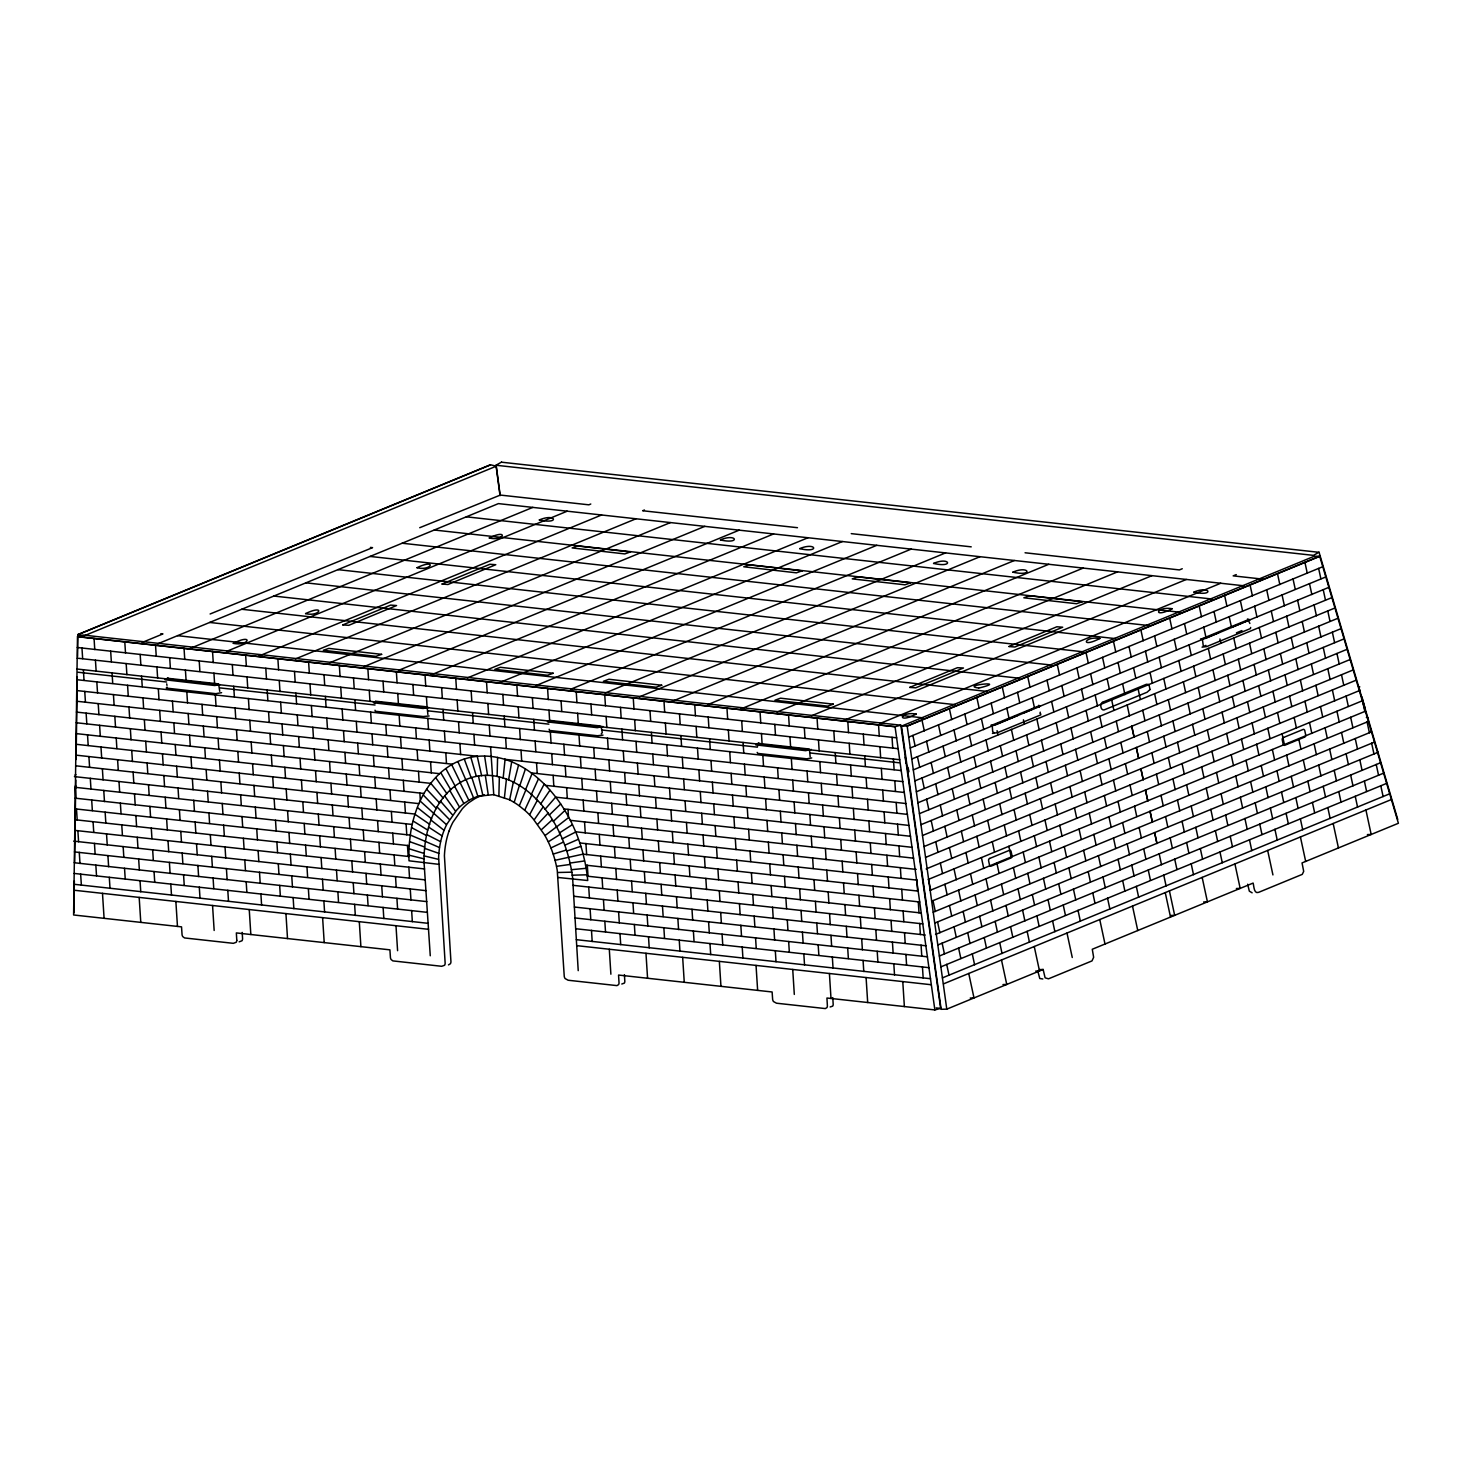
<?xml version="1.0" encoding="UTF-8"?>
<svg xmlns="http://www.w3.org/2000/svg" width="1472" height="1472" viewBox="0 0 1472 1472"><rect width="100%" height="100%" fill="white"/><g stroke="black" fill="none" stroke-linecap="round" stroke-linejoin="round"><path stroke-width="1.5" d="M499.358 776.774L498.861 796.407M73.894 912.898L74.354 880.845M74.612 862.518L75.79 780.086M76.084 759.478L77.28 677.028M77.574 656.586L77.887 634.542L490.415 464.766L496.285 466.182L500.222 495.622M497.131 776.443L497.591 757.381M503.148 778.154L505.08 759.313M166.428 679.365L167.293 678.242L218.61 683.891L219.733 691.325M504.381 797.971L506.442 779.001M508.631 779.7L511.704 761.852M509.588 800.05L513.342 782.092M518.586 765.035L513.986 782.515M519.395 785.441L514.17 802.406M519.726 785.809L525.357 769.157M525.522 789.82L531.962 773.904M519.34 805.681L525.798 790.078M531.3 794.567L538.439 778.927M524.842 809.95L531.852 794.935M1040.023 713.442L1040.226 712.154M536.213 799.259L544.162 784.171M529.736 814.494L537.372 800.29A105.91 75.403 75.4 0 0 531.521 794.512L529.534 792.801A102.304 72.827 75.4 0 0 520.426 786.085A94.19 67.05 75.4 0 0 517.426 784.263A103.555 73.729 75.4 0 0 512.955 781.871A100.777 71.742 75.4 0 0 495.843 776.167L492.918 775.707A15.732 11.187 75.4 0 0 492.494 775.652M540.61 804.025L549.939 790.262M534.373 819.591L543.223 806.822M544.99 809.361L555.533 797.272M537.924 824.062L548.228 813.004M549.185 815.138L560.666 803.988M553.214 821.468L564.604 810.796M757.178 752.413L757.841 753.425L806.73 758.816L811.716 757.951M541.678 829.454L552.386 819.665M556.563 826.822L545.21 835.434M556.379 827.062L568.542 817.604M560.28 834.293L548.43 841.726M559.36 832.986L572.203 824.762M427.892 714.564L427.082 706.873L375.746 701.224L374.918 702.898M375.047 710.185L375.286 711.252L423.2 716.533L429.143 715.962M549.185 729.21L549.461 730.462L597.411 735.742L602.986 735.117M810.17 756.737L809.398 749.027L758.08 743.36L757.362 747.15L602.14 730.038M499.91 494.702L495.99 465.244L501.547 462.079M1397.738 819.426L1319.041 552.202L1313.466 555.367L495.99 465.244M438.932 864.34L409.014 860.807A78.936 56.194 75.4 0 1 408.922 856.722L408.922 853.889A97.41 69.35 75.4 0 1 409.087 847.854L409.161 846.363A100.942 71.87 75.4 0 1 409.492 841.929L410.578 833.005A104.862 74.649 75.4 0 1 411.332 828.626L411.626 827.154A106.554 75.863 75.4 0 1 412.988 821.1L413.356 819.665A108.56 77.28 75.4 0 1 415.012 814.034L416.502 809.637A108.339 77.133 75.4 0 1 418.177 805.294A115.386 82.138 75.4 0 1 419.41 802.479L420.054 801.081A108.008 76.894 75.4 0 1 422.942 795.322A162.233 115.497 75.4 0 1 424.157 793.15A104.641 74.483 75.4 0 1 425.923 790.243A63.406 45.154 75.4 0 1 427.009 788.569L427.598 787.686A122.415 87.142 75.4 0 1 437.846 775.302A119.821 85.302 75.4 0 1 442.373 771.199L445.574 768.697A120.244 85.615 75.4 0 1 452.493 764.189L454.222 763.25A119.434 85.026 75.4 0 1 465.078 758.779L468.114 757.933A120.686 85.928 75.4 0 1 481.142 756.093A121.238 86.314 75.4 0 1 490.949 756.461M562.028 838.948L575.662 832.03M551.062 847.872L563.39 842.076M167.035 687.056L166.262 688.086L215.814 693.68L221.591 692.668M564.788 845.186L578.257 839.334M601.294 733.792L602.287 732.578L600.944 726.046L549.608 720.378L548.743 721.998M77.869 634.726L490.434 464.931M496.285 466.182L83.757 635.978L77.887 634.542M142.103 642.491L162.932 633.917L160.816 633.678M157.817 643.798L498.419 503.608L1243.95 585.801M190.09 648.453L532.809 507.398M226.614 651.378L567.217 511.189M168.084 678.003L164.993 679.77L214.691 685.51L220.138 684.646M590.787 504.013L588.837 504.822L500.314 495.07L419.722 527.712M258.888 656.052L601.606 514.979M644.46 510.011L642.638 510.747L797.474 527.694M295.394 658.959L635.996 518.77M329.802 662.75L670.404 522.578M74.925 775.082L75.863 774.603M364.191 666.558L704.794 526.369M398.599 670.349L739.202 530.159M430.873 675.004L773.591 533.95M375.415 701.408L373.354 702.751L423.071 708.474L428.849 707.48M467.397 677.93L807.999 537.74M851.258 533.637L971.226 546.848M499.67 682.585L842.389 541.53M536.176 685.51L876.778 545.321M570.584 689.301L911.186 549.111M604.974 693.091L945.576 552.902M549.534 720.415L547.4 721.887L597.246 727.683L603.005 726.487M639.382 696.882L979.984 556.71M1025.064 552.773L1179.366 569.922L1182.255 568.744M671.655 701.555L1014.374 560.501M708.161 704.481L1048.763 564.291M740.453 709.136L1083.171 568.082M776.958 712.062L1117.561 571.872M811.366 715.852L1151.969 575.662M758.871 742.992L755.762 744.869L805.607 750.665L811.366 749.469M843.64 720.507L1186.358 579.453M1236.259 574.595L1233.168 575.865L1262.682 579.122M880.146 723.433L1220.766 583.243M1043.151 969.478L946.79 1009.148L941.142 1009.295L901.508 726.138L1314.036 556.342L1319.685 556.195L1398.4 823.271L1302.039 862.923L1303.695 871.369L1302.26 874.368L1258.689 892.326C1253.721 894.332 1253.942 885.408 1253.114 883.071L1092.279 949.256L1093.641 957.297L1092.003 960.903L1048.487 978.825L1045.102 977.831L1043.151 969.478L1039.379 969.588M901.508 726.138L907.157 725.972L1319.685 556.195M907.175 726.156L1319.74 556.361M908.721 737.122L1322.794 566.702M910.23 747.997L1325.812 576.95M911.775 759.018L995.734 724.463M997.648 723.672L1007.234 719.734M1018.385 715.153L1009.148 718.943L1006.83 708.106M1024.162 712.761L1032.498 709.338M1036.711 707.59L1203.93 638.774M1206.065 637.891L1218.577 632.739M1243.012 622.693L1231.512 627.422L1229.175 616.584M1244.926 621.902L1328.866 587.346M1204.041 646.171L1205.954 645.398M1236.443 632.85L1241.945 630.586M913.302 769.874L1331.884 597.595M914.848 780.914L1334.957 607.991M916.375 791.77L1337.974 618.24M917.902 802.792L1341.047 628.636M919.43 813.648L1344.065 638.866M920.975 824.688L1347.138 649.281M922.484 835.526L1350.137 659.511M924.03 846.566L1353.21 669.926M925.557 857.422L1356.227 680.156M926.164 868.922L1360.257 690.258M928.427 879.391L1362.502 700.727M930.157 890.339L1365.39 711.215M931.684 901.195L1368.39 721.446M933.23 912.217L1371.462 731.86M934.738 923.091L1374.48 742.09M935.53 934.426L1378.289 752.192M937.811 944.969L1380.57 762.735M939.357 956.009L1383.625 773.15M940.866 966.865L1386.642 783.38M942.411 977.886L1389.715 793.794M943.515 983.866L1391.15 799.627M1042.838 978.99L1039.766 978.494L1037.723 970.729M571.817 872.399L571.614 871.074A96.784 68.908 75.4 0 0 570.602 865.72A122.949 87.529 75.4 0 0 570.032 863.07A93.509 66.571 75.4 0 0 569.094 859.114L568.744 857.79A92.699 66.001 75.4 0 0 566.775 851.055L580.87 846.308M553.306 854.054L566.315 850.043M993.968 732.651L992.698 731.75L992.202 725.089L1037.981 706.247L1039.158 707.259M236.79 940.295L236.348 932.917L389.914 949.845L390.448 957.757A3.588 2.539 75.4 0 0 391.166 959.578L392.895 960.903L441.71 966.294L444.581 965.264A4.214 2.999 75.4 0 0 445.151 963.258L438.619 857.274A78.494 55.881 75.4 0 1 443.238 832.6A73.839 52.569 75.4 0 1 447.12 823.786L456.467 810.373A80.905 57.592 75.4 0 1 463.091 804.117L469.034 800.198A94.245 67.105 75.4 0 1 478.418 796.223L493.525 794.622L509.036 799.59A94.245 67.105 75.4 0 1 519.064 805.699L525.596 810.998A80.905 57.592 75.4 0 1 533.122 818.818L544.309 834.514A73.839 52.569 75.4 0 1 549.387 844.321A78.494 55.881 75.4 0 1 557.244 870.357L564.254 976.396A4.214 2.999 75.4 0 0 565.101 978.549L568.137 980.242L616.952 985.614L618.534 984.639A3.588 2.539 75.4 0 0 619.031 982.946L618.553 975.053L772.119 991.981L772.634 999.378A4.214 2.999 75.4 0 0 773.462 1001.53L776.498 1003.205L825.314 1008.578L826.914 1007.621A3.588 2.539 75.4 0 0 827.393 1005.928L826.933 998.016L934.867 1009.921L940.663 1008.412L900.846 725.199L895.05 726.708L77.482 636.695L73.6 914.977L181.534 926.863L182.068 934.775A3.588 2.539 75.4 0 0 182.786 936.615L184.534 937.94L233.349 943.331L236.201 942.282A4.214 2.999 75.4 0 0 236.79 940.295M555.146 860.292L582.986 854.146L918.252 891.112M570.069 863.052L584.421 860.973M556.582 866.327L570.161 864.432M448.5 964.896L450.377 963.755A4.214 2.999 75.4 0 0 450.947 961.75L444.415 855.766A78.494 55.881 75.4 0 1 449.034 831.091M1252.138 892.823L1249.323 891.149L1247.667 884.212M571.375 869.694L586.206 868.296M1367.414 834.569L1371.186 834.477L1365.924 810.005M1236.406 888.499L1240.178 888.389L1234.916 863.935M1203.654 901.968L1207.426 901.876L1202.164 877.404M1170.902 915.455L1174.674 915.345L1169.412 890.891M1035.736 971.078L1039.508 970.986L1034.246 946.514M1002.984 984.566L1006.756 984.455L1001.494 960.002M970.232 998.053L974.004 997.942L968.742 973.47M572.111 875.196L587.052 874.81M557.667 872.491L571.743 872.178M978.972 688.013C1010.62 680.248 959.339 685.492 978.622 687.976M1202.035 647.146L1206.654 646.594L1250.409 628.581L1250.648 627.458M992.441 733.424L997.887 732.522L1040.796 714.858L1040.594 713.607M239.145 941.822L241.997 940.774A4.214 2.999 75.4 0 0 242.586 938.786L242.199 932.402M621.791 984.014L624.33 983.13A3.588 2.539 75.4 0 0 624.827 981.438L624.422 974.648M830.153 1006.977L832.71 1006.112A3.588 2.539 75.4 0 0 833.189 1004.419L832.784 997.611M557.851 877.459L587.733 880.514A78.936 56.194 75.4 0 0 587.31 876.392L586.923 873.522A97.41 69.35 75.4 0 0 585.985 867.358L585.709 865.83A100.942 71.87 75.4 0 0 584.807 861.267L582.562 851.975A104.862 74.649 75.4 0 0 581.238 847.357L580.759 845.793A106.554 75.863 75.4 0 0 578.588 839.371L578.018 837.807A108.56 77.28 75.4 0 0 575.644 831.735L573.546 826.951A108.339 77.133 75.4 0 0 571.302 822.186A115.386 82.138 75.4 0 0 569.682 819.039L568.854 817.475A108.008 76.894 75.4 0 0 565.174 811.017A162.233 115.497 75.4 0 0 563.666 808.533A104.641 74.483 75.4 0 0 561.513 805.202A63.406 45.154 75.4 0 0 560.188 803.252L559.47 802.222A122.415 87.142 75.4 0 0 547.492 787.391A119.821 85.302 75.4 0 0 542.377 782.239L538.807 778.982A120.244 85.615 75.4 0 0 531.208 772.855L529.331 771.53A119.434 85.026 75.4 0 0 517.739 764.594L514.556 763.048A120.686 85.928 75.4 0 0 501.106 758.301A121.238 86.314 75.4 0 0 491.206 756.479L490.581 746.893M501.492 462.19L1319.151 552.331M466.33 516.819L1211.861 599.012M1247.465 618.976L1250.041 619.786L1205.531 638.425L1200.526 638.94M434.24 530.012L1179.79 612.223M402.15 543.223L1149.982 625.674M370.41 547.418L372.545 547.639L210.11 613.99M370.079 556.434L1115.61 638.627M337.99 569.646L1083.521 651.838M1358.711 686.651L1359.797 686.854M1361.95 696.937L1364.802 707.314M305.9 582.838L1051.431 665.05M273.81 596.05L1019.36 678.242M1366.347 717.416L1367.819 717.563M241.721 609.261L987.27 691.454M1038.643 705.346L1040.428 706.063L995.918 724.702L990.914 725.199M209.65 622.454L955.181 704.665M177.56 635.665L923.091 717.858M900.846 725.199L83.352 635.076L77.556 636.585L895.05 726.708L934.867 1009.921M77.317 647.496L896.687 737.822M77.17 658.168L898.233 748.696M77.022 669.024L899.778 759.718M78.145 672.262L166.594 682.014M219.825 687.884L375.047 704.996M428.297 710.866L548.89 724.15M810.594 753.02L899.042 762.772M76.875 679.696L901.287 770.592M76.71 690.552L902.851 781.632M76.562 701.224L904.378 792.488M76.397 712.08L477.682 756.314M504.638 759.294L905.924 803.528M76.25 722.734L452.511 764.226M531.208 772.892L907.451 814.384M76.102 733.59L439.613 773.683M545.486 785.349L909.015 825.424M75.955 744.262L430.762 783.38M555.717 797.162L910.524 836.28M75.79 755.118L424.028 793.5M563.85 808.919L912.088 847.32M75.642 765.79L418.95 803.638M570.29 820.327L913.615 858.176M415.049 814.071L74.428 776.609M575.607 831.772L916.228 869.418M75.109 787.299L412.234 824.467M579.784 842.941L916.909 880.109M75.182 798.174L410.32 835.121M75.035 808.846L409.253 845.701M585.543 865.131L919.761 901.986M74.888 819.702L408.977 856.52M587.218 876.171L921.306 913.008M74.722 830.374L424.58 868.94M572.994 885.316L922.852 923.882M73.729 841.138L425.279 879.888M573.694 896.246L925.244 935.014M74.41 851.902L425.96 890.652M574.374 907.028L925.925 945.778M74.262 862.739L426.806 901.618M574.945 917.939L927.47 956.818M74.115 873.43L427.358 912.364M575.773 928.74L929.016 967.674M73.968 884.267L428.186 923.33M576.325 939.67L930.562 978.714M74.226 890.247L428.518 929.31M576.766 945.65L931.058 984.713M936.155 1007.915L940.663 1008.412M424.157 855.913L438.472 859.354M408.977 855.177L424.175 858.875M408.995 848.755L424.212 853.466M425.39 841.432L439.447 847.522M424.764 848.406L438.785 853.337M409.86 841.726L424.672 847.007M410.449 835.121L425.426 841.45M426.825 834.661L440.533 841.616M411.571 827.65L426.494 835.526A92.699 66.001 75.4 0 0 425.353 841.984L425.169 843.254A93.509 66.571 75.4 0 0 424.709 847.044A122.949 87.529 75.4 0 0 424.47 849.62A96.784 68.908 75.4 0 0 424.157 854.809L424.102 856.115A104.862 74.649 75.4 0 0 424.046 862.463L430.266 955.77M413.319 821.155L427.745 830.079M428.757 827.227L442.005 835.838M415.03 814.31L429.75 824.357M430.91 820.033L443.9 830.208M417.606 807.705L431.664 818.91M446.329 824.522L433.651 813.206M420.385 801.265L433.946 813.556M1203.305 646.061L1202.33 638.59L1248.127 619.749L1249.875 623.484M437.037 806.95L449.162 819.26M423.513 795.248L436.43 808.588M426.622 789.213L439.705 803.068M440.386 801.099L452.272 814.623M430.965 783.527L443.201 798.137M444.673 795.947L455.29 810.87M435.749 777.676L446.954 793.702M492.126 775.597A15.732 11.187 75.4 0 0 491.685 775.578L488.778 775.376A100.777 71.742 75.4 0 0 472.162 777.382A103.555 73.729 75.4 0 0 467.949 778.798A94.19 67.05 75.4 0 0 465.134 779.976A102.304 72.827 75.4 0 0 456.762 784.778L454.958 786.066A105.91 75.403 75.4 0 0 449.77 790.464L459.338 806.748M440.827 772.763L450.8 789.838M454.682 786.434L463.717 803.215M445.942 768.734L455.198 786.177M460.202 782.846L468.758 800.106M451.867 765.072L460.442 782.644M166.998 685.345L166.704 683.891M457.958 761.723L465.814 779.866M466.09 779.571L473.579 797.934M464.287 759.055L471.206 777.805M471.813 777.51L477.922 796.554M470.856 757.344L476.284 776.13M478.4 775.91L482.926 795.598M477.241 756.24L481.638 775.781M1318.636 568.413L1320.881 578.846M1323.218 589.683L1325.462 600.116M1327.781 610.954L1330.026 621.368M1332.362 632.224L1334.607 642.638M1336.944 653.476L1339.189 663.909M1350.652 717.269L1352.897 727.702M1355.234 738.539L1357.478 748.972M1364.378 781.062L1366.623 791.494M1293.023 578.956L1295.25 589.26M1297.605 600.226L1299.831 610.512M1302.186 621.497L1304.394 631.782M1306.75 642.749L1308.976 653.053M1311.331 664.019L1313.539 674.323M1325.039 727.812L1327.266 738.116M1329.621 749.082L1331.847 759.386M1338.766 791.605L1340.992 801.909M1266.693 589.794L1268.901 600.098M1271.256 611.064L1273.482 621.368M1275.838 632.334L1278.064 642.62M1280.401 653.605L1282.627 663.89M1284.982 674.857L1287.209 685.161M1298.709 738.65L1300.917 748.954M1303.272 759.92L1305.498 770.224M1312.417 802.461L1314.643 812.746M1184.482 623.631L1186.69 633.935M1189.045 644.902L1191.271 655.206M1193.626 666.172L1195.834 676.458M1198.208 687.442L1200.416 697.728M1202.771 708.694L1204.998 718.998M1216.498 772.487L1218.706 782.791M1221.061 793.758L1223.287 804.062M1230.206 836.28L1232.432 846.584M1154.6 635.941L1156.845 646.355M1159.163 657.193L1161.408 667.626M1163.745 678.463L1165.99 688.896M1168.308 699.734L1170.553 710.166M1172.89 721.004L1175.134 731.418M1186.598 784.797L1188.861 795.23M1191.179 806.049L1193.424 816.482M1200.324 848.59L1202.569 859.022M1128.987 646.466L1131.195 656.77M1133.55 667.736L1135.777 678.04M1138.132 689.006L1140.34 699.31M1142.714 710.277L1144.922 720.562M1147.277 731.547L1149.503 741.833M1161.003 795.322L1163.211 805.626M1165.566 816.592L1167.793 826.896M1174.711 859.133L1176.938 869.437M1136.31 747.518L1138.666 758.411L1136.31 747.518M1150.037 811.33L1152.374 822.204L1150.037 811.33M1104.313 737.546L1106.65 748.438M1108.876 758.816L1111.231 769.709M1113.458 780.086L1115.794 790.979M1118.021 801.357L1120.376 812.231M1122.602 822.609L1124.939 833.502M1127.166 843.879L1129.521 854.772M1017.502 692.355L1019.71 702.659M1023.408 719.808L1024.291 723.93M1026.646 734.896L1028.854 745.182M1031.228 756.166L1033.436 766.452M1035.791 777.418L1037.999 787.722M1049.518 841.211L1051.726 851.515M1054.081 862.482L1056.307 872.786M1063.226 905.022L1065.452 915.308M991.153 703.193L993.379 713.497M997.059 730.646L997.942 734.767M1000.298 745.734L1002.524 756.038M1004.879 767.004L1007.087 777.29M1009.442 788.274L1011.669 798.56M1023.169 852.049L1025.395 862.353M1027.75 873.319L1029.958 883.623M1036.895 915.86L1039.103 926.164M995.127 782.478L997.464 793.371M999.69 803.749L1002.046 814.642M1004.272 825.019L1006.609 835.912M1008.835 846.29L1011.19 857.182M1013.417 867.56L1015.754 878.434M1017.998 888.812L1020.335 899.705M967.693 793.776L970.03 804.669M972.256 815.046L974.611 825.939M976.838 836.317L979.174 847.191M981.419 857.569L983.756 868.462M985.982 878.839L988.338 889.732M990.564 900.11L992.901 911.002M940.258 805.074L942.595 815.966M944.822 826.326L947.177 837.218M949.403 847.596L951.758 858.489M953.985 868.866L956.322 879.759M958.548 890.137L960.903 901.03M963.13 911.407L965.466 922.282M1362.483 700.598L1364.838 711.528M1367.065 721.869L1369.402 732.798M1371.628 743.139L1373.983 754.069M1376.21 764.41L1378.565 775.339M1380.773 785.68L1383.128 796.591M1341.507 674.746L1343.752 685.179M1346.089 695.998L1348.334 706.431M1359.815 759.81L1362.042 770.224M1304.928 562.359L1307.265 573.27M1309.491 583.611L1311.846 594.541M1314.073 604.882L1316.428 615.811M1318.636 626.152L1320.991 637.082M1323.236 647.441L1325.573 658.334M1327.799 668.711L1330.136 679.604M1332.381 689.982L1334.718 700.874M1336.944 711.252L1339.281 722.126M1341.526 732.504L1343.862 743.397M1346.089 753.774L1348.426 764.667M1350.652 775.008L1353.007 785.938M1355.234 796.278L1357.589 807.19M1315.894 685.29L1318.121 695.575M1320.476 706.542L1322.684 716.846M1334.202 770.353L1336.41 780.638M1333.172 823.492L1338.434 847.946M1300.365 680.009L1302.702 690.902M1304.946 701.261L1307.283 712.154M1309.51 722.531L1311.846 733.424M1314.091 743.802L1316.428 754.694M1318.673 765.072L1321.01 775.965M1277.494 573.638L1279.83 584.568M1282.057 594.909L1284.412 605.838M1286.638 616.179L1288.994 627.09M1291.202 637.431L1293.557 648.361M1295.802 658.738L1298.138 669.631M1323.218 786.306L1325.573 797.217M1327.799 807.558L1330.154 818.487M1289.564 696.127L1291.772 706.431M1294.127 717.398L1296.354 727.683M1307.854 781.19L1310.062 791.476M1250.059 584.936L1252.414 595.866M1254.622 606.206L1256.978 617.118M1259.204 627.458L1261.559 638.388M1263.786 648.729L1266.122 659.658M1268.367 670.018L1270.704 680.929M1272.93 691.288L1275.267 702.181M1277.512 712.558L1279.849 723.451M1282.075 733.829L1284.43 744.722M1286.657 755.099L1288.994 765.974M1291.238 776.37L1293.575 787.244M1295.802 797.585L1298.138 808.514M1300.365 818.855L1302.72 829.785M1300.42 836.961L1305.682 861.433M1240.362 600.631L1242.57 610.935M1249.507 643.172L1251.715 653.476M1254.07 664.442L1256.278 674.728M1258.652 685.694L1260.86 695.998M1263.215 706.965L1265.442 717.269M1267.797 728.235L1270.005 738.521M1272.36 749.487L1274.586 759.791M1276.942 770.758L1279.15 781.062M1281.505 792.028L1283.731 802.332M1286.086 813.298L1288.294 823.584M1224.594 595.332L1226.949 606.243M1233.738 637.854L1236.094 648.784M1238.32 659.125L1240.675 670.054M1242.883 680.395L1245.238 691.306M1247.465 701.647L1249.82 712.577M1252.046 722.918L1254.383 733.847M1256.61 744.188L1258.965 755.118M1261.191 765.458L1263.528 776.37M1265.754 786.71L1268.11 797.64M1270.336 807.981L1272.691 818.91M1274.899 829.251L1277.254 840.181M1267.668 850.448L1272.93 874.92M1214.014 611.487L1216.222 621.773M1219.92 638.922L1220.803 643.043M1223.158 654.01L1225.366 664.314M1227.74 675.28L1229.948 685.566M1232.303 696.55L1234.511 706.836M1236.885 717.802L1239.093 728.106M1241.448 739.073L1243.674 749.377M1246.03 760.325L1248.238 770.629M1250.593 781.595L1252.819 791.899M1255.174 802.866L1257.382 813.17M1259.738 824.136L1261.964 834.44M1199.146 605.802L1201.502 616.731M1203.728 627.054L1206.083 637.983M1208.31 648.324L1210.646 659.254M1212.873 669.594L1215.228 680.524M1217.454 690.865L1219.791 701.776M1222.018 712.117L1224.373 723.046M1226.599 733.387L1228.954 744.317M1231.162 754.658L1233.518 765.587M1235.744 775.928L1238.099 786.839M1240.326 797.18L1242.662 808.11M1244.889 818.45L1247.244 829.38M1249.47 839.721L1251.807 850.65M1207.353 729.965L1209.561 740.269M1211.916 751.235L1214.142 761.521M1225.642 815.028L1227.85 825.314M1169.633 617.946L1171.97 628.875M1174.196 639.216L1176.551 650.146M1178.778 660.486L1181.114 671.416M1183.341 681.757L1185.696 692.668M1187.922 703.009L1190.278 713.938M1192.486 724.279L1194.841 735.209M1197.067 745.55L1199.422 756.479M1201.649 766.802L1203.986 777.731M1206.212 788.072L1208.567 799.002M1210.794 809.342L1213.13 820.272M1215.357 830.613L1217.712 841.524M1219.938 851.865L1222.294 862.794M1177.471 742.256L1179.698 752.689M1182.034 763.526L1184.279 773.959M1195.761 827.319L1198.006 837.752M1168.326 757.491L1170.663 768.384M1172.908 778.762L1175.245 789.654M1177.471 800.032L1179.808 810.925M1182.053 821.302L1184.39 832.177M1140.874 629.869L1143.229 640.798M1145.455 651.139L1147.792 662.069M1150.018 672.41L1152.374 683.321M1154.6 693.662L1156.937 704.591M1159.182 714.969L1161.518 725.862M1163.745 736.239L1166.1 747.132M1186.616 842.518L1188.953 853.447M1191.179 863.788L1193.534 874.718M1151.858 752.799L1154.066 763.103M1156.422 774.07L1158.648 784.374M1170.148 837.862L1172.356 848.166M1113.439 641.166L1115.794 652.078M1118.021 662.418L1120.358 673.348M1122.584 683.689L1124.939 694.618M1127.166 704.959L1129.502 715.889M1159.182 853.815L1161.518 864.745M1163.745 875.086L1166.1 886.015M1165.254 892.602L1170.516 917.056M1102.528 657.358L1104.736 667.662M1107.091 678.629L1109.318 688.933M1111.673 699.899L1113.881 710.203M1116.254 721.17L1118.462 731.455M1120.818 742.44L1123.026 752.726M1125.399 763.692L1127.607 773.996M1129.962 784.962L1132.189 795.266M1134.544 806.214L1136.752 816.518M1139.107 827.485L1141.334 837.789M1143.689 848.755L1145.897 859.059M1148.252 870.026L1150.478 880.311M1086.005 652.446L1088.36 663.375M1090.586 673.716L1092.923 684.646M1095.15 694.986L1097.505 705.916M1099.731 716.257L1102.086 727.168M1131.747 865.113L1134.102 876.024M1136.31 886.365L1138.666 897.294M1132.502 906.071L1137.764 930.543M1108.931 816.758L1111.176 827.19M1113.513 838.028L1115.739 848.461M1122.658 880.55L1124.884 890.983M1076.915 667.902L1079.16 678.334M1081.497 689.172L1083.723 699.605M1086.06 710.442L1088.305 720.857M1090.642 731.713L1092.868 742.127M1095.205 752.965L1097.45 763.398M1099.786 774.235L1102.031 784.668M1104.35 795.506L1106.594 805.92M1118.076 859.298L1120.321 869.731M1057.227 664.222L1059.564 675.133M1061.79 685.474L1064.146 696.403M1066.372 706.744L1068.727 717.674M1070.935 728.014L1073.29 738.944M1075.517 749.285L1077.872 760.196M1080.098 770.537L1082.435 781.466M1084.662 791.807L1087.017 802.737M1089.243 813.078L1091.58 824.007M1093.806 834.33L1096.162 845.259M1098.388 855.6L1100.743 866.53M1102.951 876.87L1105.306 887.8M1107.533 898.141L1109.888 909.052M1099.75 919.558L1105.012 944.03M1047.034 680.211L1049.242 690.497M1051.597 701.463L1053.823 711.767M1056.178 722.734L1058.386 733.038M1060.76 744.004L1062.968 754.308M1065.323 765.274L1067.531 775.56M1069.905 786.526L1072.113 796.83M1074.468 807.797L1076.694 818.101M1079.05 829.067L1081.258 839.371M1083.613 850.319L1085.839 860.623M1088.194 871.59L1090.402 881.894M1092.758 892.86L1094.984 903.164M1027.695 676.366L1030.032 687.295M1032.258 697.636L1034.614 708.566M1036.84 718.906L1039.195 729.818M1041.403 740.158L1043.758 751.088M1045.985 761.429L1048.34 772.358M1050.566 782.699L1052.903 793.629M1055.13 803.97L1057.485 814.881M1059.711 825.222L1062.048 836.151M1064.274 846.492L1066.63 857.422M1068.856 867.762L1071.211 878.692M1073.419 889.033L1075.774 899.944M1078.001 910.285L1080.356 921.214M1040.373 798.689L1042.581 808.993M1044.936 819.959L1047.162 830.245M1058.662 883.752L1060.87 894.056M1066.998 933.046L1072.26 957.499M1002.248 686.835L1004.603 697.765M1011.393 729.376L1013.748 740.306M1015.974 750.628L1018.311 761.558M1020.538 771.898L1022.893 782.828M1025.119 793.169L1027.474 804.098M1029.682 814.439L1032.038 825.35M1034.264 835.691L1036.619 846.621M1038.846 856.962L1041.182 867.891M1043.409 878.232L1045.764 889.162M1047.99 899.502L1050.327 910.414M1052.554 920.754L1054.909 931.684M1014.024 809.526L1016.232 819.83M1018.606 830.797L1020.814 841.101M1032.314 894.59L1034.54 904.894M976.819 697.397L979.174 708.308M981.401 718.649L983.756 729.578M985.964 739.919L988.319 750.849M990.546 761.19L992.901 772.119M1022.562 910.046L1024.917 920.975M1027.125 931.316L1029.48 942.246M978.549 777.842L980.757 788.146M983.112 799.112L985.32 809.398M996.838 862.886L999.046 873.209M1001.402 884.157L1003.628 894.461M1010.565 926.698L1012.773 937.002M964.822 714.049L967.03 724.334M969.386 735.301L971.612 745.605M973.967 756.571L976.175 766.875M987.675 820.364L989.902 830.668M992.257 841.634L994.465 851.938M1005.983 905.427L1008.191 915.731M949.385 708.676L951.74 719.606M953.966 729.946L956.322 740.876M958.53 751.217L960.885 762.128M963.111 772.469L965.466 783.398M995.127 921.343L997.482 932.254M999.709 942.595L1002.046 953.525M938.474 724.886L940.682 735.19M943.055 746.157L945.263 756.442M947.618 767.409L949.845 777.713M952.2 788.679L954.408 798.983M956.763 809.95L958.99 820.254M961.345 831.22L963.553 841.506M965.908 852.472L968.134 862.776M970.49 873.742L972.698 884.046M975.071 895.013L977.279 905.317M979.634 916.283L981.861 926.569M984.216 937.535L986.424 947.839M921.95 719.974L924.306 730.903M926.532 741.244L928.887 752.155M931.114 762.496L933.45 773.426M935.677 783.766L938.032 794.696M967.693 932.622L970.048 943.552M972.274 953.893L974.611 964.822M912.861 735.43L915.106 745.862M917.442 756.682L919.687 767.114M922.024 777.952L924.25 788.385M926.587 799.222L928.832 809.655M931.169 820.493L933.395 830.907M935.732 841.745L937.977 852.178M940.314 863.015L942.54 873.448M944.877 884.286L947.122 894.718M949.458 905.538L951.703 915.97M954.022 926.808L956.266 937.241M958.603 948.078L960.848 958.511M908.003 767.298L908.942 771.714M928.39 879.262L930.746 890.192M932.972 900.533L935.309 911.462M937.535 921.803L939.89 932.733M942.117 943.074L944.454 954.003M946.68 964.344L949.035 975.255M484.619 756.093L487.508 775.376M485.318 775.358L488.318 795.248M907.157 725.972L946.79 1009.148M905.188 757.05L906.016 763.177M491.206 756.479L493.764 794.806M916.909 879.98L917.608 891.13M918.289 901.692L919.006 912.861M919.687 923.404L920.386 934.573M921.067 945.116L921.785 956.285M922.447 966.828L923.165 977.997M892.032 737.306L892.731 747.96M893.43 759.018L894.111 769.672M894.81 780.749L895.491 791.384M896.19 802.461L896.89 813.096M897.589 824.173L898.27 834.808M898.969 845.885L899.65 856.52M900.367 867.597L901.048 878.232M901.747 889.29L902.428 899.944M903.127 911.002L903.808 921.656M904.526 932.733L905.206 943.368M905.906 954.445L906.586 965.08M902.778 981.603L904.378 1006.572M878.563 724.923L879.262 736.074M863.346 734.142L864.009 744.666M864.726 755.872L865.407 766.378M866.125 777.584L866.787 788.09M867.505 799.296L868.167 809.802M868.885 821.008L869.566 831.514M870.283 842.72L870.946 853.226M871.663 864.432L872.344 874.938M873.043 886.126L873.724 896.65M874.442 907.838L875.104 918.362M875.822 929.568L876.502 940.074M877.202 951.28L877.882 961.786M866.088 977.555L867.689 1002.524M847.817 721.538L848.534 732.688M833.814 730.903L834.495 741.41M835.213 752.615L835.894 763.122M836.593 774.327L837.274 784.834M837.991 796.039L838.654 806.546M839.371 817.751L840.052 828.258M840.77 839.463L841.432 849.97M842.15 861.175L842.812 871.682M843.53 882.869L844.21 893.394M844.91 904.599L845.59 915.106M846.308 926.311L846.97 936.818M847.688 948.023L848.369 958.53M817.07 718.134L817.788 729.302M829.417 973.507L830.999 998.476M811.238 836.206L811.918 846.713M812.636 857.918L813.298 868.425M816.794 923.054L817.457 933.561M788.569 714.914L789.268 726.082M789.949 736.626L790.666 747.794M791.329 758.338L792.046 769.506M792.727 780.05L793.426 791.218M794.107 801.762L794.825 812.93M795.487 823.474L796.205 834.642M796.886 845.186L797.603 856.354M798.266 866.898L798.983 878.066M799.664 888.628L800.363 899.778M801.044 910.34L801.762 921.49M802.424 932.052L803.142 943.202M803.822 953.764L804.522 964.914M792.727 969.459L794.31 994.428M774.787 724.39L775.468 734.896M777.566 767.814L778.246 778.32M778.946 789.526L779.626 800.032M780.344 811.238L781.006 821.744M781.724 832.95L782.405 843.456M783.104 854.662L783.785 865.186M784.502 876.374L785.165 886.898M785.882 898.086L786.563 908.61M787.281 919.798L787.943 930.322M788.661 941.51L789.323 952.034M760.049 711.767L760.766 722.936M761.447 733.479L762.146 744.648M762.827 755.21L763.545 766.36M764.207 776.922L764.925 788.072M765.606 798.634L766.305 809.784M766.986 820.346L767.703 831.496M768.366 842.058L769.083 853.208M769.764 863.77L770.463 874.92M771.144 885.482L771.862 896.632M772.524 907.194L773.242 918.344M773.922 928.906L774.622 940.056M775.302 950.618L776.02 961.768M741.704 720.746L742.366 731.253M743.084 742.458L743.765 752.965M744.482 764.17L745.145 774.677M745.862 785.882L746.525 796.389M747.242 807.594L747.923 818.101M748.641 829.306L749.303 839.813M750.021 851.018L750.702 861.525M751.401 872.712L752.082 883.237M752.799 894.442L753.462 904.949M754.179 916.154L754.86 926.661M755.559 937.866L756.24 948.373M756.038 965.411L757.638 990.38M726.966 708.124L727.683 719.274M728.346 729.836L729.063 740.986M729.744 751.548L730.443 762.698M731.124 773.26L731.842 784.429M732.504 794.972L733.222 806.141M733.902 816.684L734.602 827.853M735.282 838.396L736 849.565M736.662 860.108L737.38 871.277M738.061 881.82L738.76 892.989M739.441 903.532L740.158 914.701M740.821 925.244L741.538 936.413M742.219 946.956L742.918 958.125M708.216 717.048L708.897 727.702M709.596 738.76L710.277 749.414M710.994 760.472L711.675 771.126M712.374 782.184L713.055 792.838M713.754 803.896L714.435 814.55M715.153 825.608L715.834 836.262M716.533 847.32L717.214 857.974M717.913 869.032L718.594 879.686M719.311 890.744L719.992 901.398M720.691 912.456L721.372 923.11M722.071 934.168L722.752 944.822M719.348 961.363L720.949 986.332M694.729 704.646L695.446 715.815M679.512 713.883L680.193 724.39M680.91 735.595L681.573 746.12M682.29 757.307L682.971 767.832M683.67 779.019L684.351 789.544M685.069 800.731L685.731 811.256M686.449 822.443L687.13 832.968M687.829 844.155L688.51 854.68M689.227 865.867L689.89 876.392M690.607 887.579L691.288 898.104M691.987 909.291L692.668 919.816M693.386 931.003L694.048 941.528M682.658 957.334L684.259 982.302M663.982 701.261L664.7 712.411M649.998 710.626L650.679 721.151M651.378 732.338L652.059 742.863M652.777 754.05L653.439 764.575M654.157 775.762L654.838 786.287M655.537 797.474L656.218 807.999M656.935 819.186L657.598 829.711M658.315 840.898L658.996 851.423M659.695 862.61L660.376 873.135M661.094 884.322L661.756 894.847M662.474 906.034L663.154 916.559M663.854 927.746L664.534 938.271M633.254 697.875L633.972 709.026M645.969 953.286L647.57 978.254M627.422 815.93L628.084 826.454M628.802 837.642L629.482 848.166M632.96 902.796L633.641 913.302M604.734 694.655L605.452 705.806M606.114 716.367L606.832 727.518M607.513 738.079L608.23 749.23M608.893 759.791L609.61 770.942M610.273 781.503L610.99 792.654M611.671 803.215L612.389 814.366M613.051 824.927L613.769 836.078M614.45 846.639L615.149 857.79M615.83 868.351L616.547 879.502M617.21 890.063L617.927 901.214M618.608 911.775L619.307 922.926M619.988 933.487L620.706 944.638M609.298 949.238L610.88 974.206M590.971 704.113L591.634 714.638M593.75 747.555L594.412 758.062M595.13 769.267L595.792 779.774M596.51 790.979L597.19 801.486M597.89 812.691L598.57 823.198M599.288 834.403L599.95 844.91M600.668 856.097L601.349 866.622M602.066 877.809L602.729 888.334M603.446 899.539L604.109 910.046M604.826 921.251L605.507 931.758M576.233 691.509L576.932 702.659M577.613 713.221L578.33 724.371M578.993 734.933L579.71 746.083M580.391 756.645L581.09 767.795M581.771 778.357L582.489 789.507M583.151 800.069L583.869 811.219M584.55 821.781L585.249 832.931M585.93 843.493L586.647 854.643M587.31 865.205L588.027 876.355M588.708 886.917L589.426 898.067M590.088 908.629L590.806 919.779M591.486 930.341L592.186 941.51M568.008 809.379L568.486 816.868M547.584 688.436L548.302 699.586M548.982 710.185L549.682 721.298M550.362 731.897L551.062 743.01M551.742 753.609L552.46 764.722M553.141 775.321L553.84 786.434M532.367 697.654L533.048 708.179M533.747 719.366L534.428 729.891M535.146 741.078L535.808 751.603M536.526 762.809L537.206 773.315M516.838 685.032L517.555 696.201M518.236 706.799L518.935 717.913M519.616 728.511L520.334 739.625M521.014 750.223L521.714 761.337M486.514 681.702L487.214 692.852M487.894 703.45L488.612 714.564M489.274 725.162L489.992 736.276M471.15 690.902L471.831 701.426M472.549 712.632L473.211 723.138M473.929 734.344L474.61 744.85M455.768 678.298L456.486 689.466M457.148 700.065L457.866 711.178M458.546 721.777L459.246 732.89M459.926 743.489L460.644 754.602M425.022 674.912L425.739 686.081M426.42 696.679L427.119 707.793M427.8 718.391L428.518 729.505M429.18 740.103L429.898 751.217M430.578 761.797L431.278 772.929M412.933 684.498L413.632 695.134M415.711 727.922L416.392 738.558M417.091 749.634L417.79 760.27M418.49 771.346L419.17 781.982M396.373 671.674L397.09 682.842M397.753 693.386L398.47 704.554M399.151 715.098L399.85 726.266M400.531 736.81L401.249 747.978M401.911 758.522L402.629 769.69M403.31 780.234L404.009 791.402M404.69 801.946L405.407 813.114M406.07 823.658L406.787 834.826M407.468 845.37L408.186 856.538M408.848 867.1L409.566 878.25M410.246 888.812L410.946 899.962M411.626 910.524L412.344 921.674M383.051 681.205L383.714 691.711M385.811 724.629L386.492 735.135M387.21 746.341L387.872 756.847M388.59 768.053L389.27 778.559M389.97 789.765L390.65 800.271M391.368 811.477L392.03 821.983M392.748 833.17L393.429 843.695M394.128 854.882L394.809 865.407M395.526 876.613L396.189 887.119M396.906 898.325L397.587 908.831M395.986 925.722L397.587 950.691M367.871 668.527L368.57 679.696M369.251 690.258L369.969 701.408M370.631 711.97L371.349 723.12M372.03 733.682L372.729 744.832M373.41 755.394L374.127 766.544M374.79 777.106L375.507 788.256M376.188 798.818L376.887 809.968M377.568 820.53L378.286 831.68M378.948 842.242L379.666 853.392M380.346 863.954L381.046 875.104M381.726 885.666L382.444 896.816M383.106 907.378L383.824 918.528M353.519 677.948L354.2 688.454M354.918 699.66L355.58 710.166M356.298 721.372L356.978 731.878M357.678 743.084L358.358 753.59M359.076 764.796L359.738 775.302M360.456 786.508L361.137 797.014M361.854 808.22L362.517 818.726M363.234 829.932L363.897 840.438M364.614 851.644L365.295 862.15M366.013 873.356L366.675 883.862M367.393 895.068L368.074 905.574M359.297 921.674L360.898 946.643M339.351 665.473L340.069 676.623M340.75 687.222L341.467 698.335M342.13 708.952L342.847 720.047M343.51 730.664L344.227 741.759M344.908 752.358L345.626 763.471M346.288 774.07L347.006 785.183M347.668 795.782L348.386 806.895M349.066 817.494L349.784 828.607M350.446 839.206L351.164 850.319M351.845 860.918L352.544 872.031M353.225 882.63L353.942 893.743M354.605 904.36L355.322 915.474M330.942 783.251L331.623 793.758M332.322 804.963L333.003 815.47M336.499 870.099L337.162 880.624M310.003 683.836L310.721 694.95M308.623 662.087L309.341 673.238M311.383 705.548L312.101 716.662M312.782 727.26L313.499 738.374M314.162 748.972L314.879 760.086M315.542 770.684L316.259 781.798M316.94 792.396L317.658 803.51M318.32 814.108L319.038 825.222M319.718 835.82L320.418 846.934M321.098 857.532L321.816 868.646M322.478 879.244L323.196 890.358M323.877 900.956L324.576 912.07M322.607 917.626L324.208 942.595M298.65 736.57L299.331 747.095M300.049 758.282L300.711 768.807M301.429 779.994L302.091 790.519M302.809 801.706L303.49 812.231M304.207 823.418L304.87 833.943M305.587 845.13L306.25 855.655M306.967 866.842L307.648 877.367M308.366 888.554L309.028 899.079M294.492 671.434L295.173 681.941M295.89 693.146L296.553 703.653M297.27 714.858L297.933 725.365M277.877 658.702L278.594 669.852M279.257 680.45L279.974 691.564M280.655 702.162L281.373 713.276M282.035 723.874L282.753 734.988M283.415 745.568L284.133 756.7M284.814 767.298L285.531 778.412M286.194 789.01L286.911 800.124M287.574 810.722L288.291 821.836M288.972 832.434L289.69 843.548M290.352 854.146L291.07 865.26M291.75 875.858L292.45 886.972M293.13 897.57L293.848 908.684M285.936 913.578L287.518 938.547M272.725 776.83L273.406 787.483M274.123 798.542L274.804 809.195M278.282 863.678L278.962 874.331M245.64 655.058L246.358 666.209M247.02 676.77L247.738 687.921M248.418 698.482L249.118 709.633M249.798 720.194L250.516 731.345M251.178 741.906L251.896 753.057M252.577 763.618L253.276 774.769M253.957 785.33L254.674 796.499M255.337 807.042L256.054 818.211M256.735 828.754L257.434 839.923M258.115 850.466L258.833 861.635M259.495 872.178L260.213 883.347M260.894 893.89L261.593 905.059M249.246 909.549L250.829 934.518M232.318 664.571L232.981 675.096M233.698 686.283L234.361 696.808M235.078 708.014L235.759 718.52M236.477 729.726L237.139 740.232M237.857 751.438L238.519 761.944M239.237 773.131L239.918 783.656M240.635 794.862L241.298 805.368M242.015 816.555L242.696 827.08M243.395 838.267L244.076 848.792M244.794 859.998L245.456 870.504M246.174 881.71L246.854 892.216M212.538 651.415L213.256 662.566M213.937 673.127L214.636 684.278M215.317 694.839L216.034 705.99M216.697 716.551L217.414 727.702M218.095 738.263L218.813 749.414M219.475 759.975L220.193 771.126M220.874 781.687L221.573 792.838M222.254 803.399L222.971 814.55M223.634 825.111L224.351 836.262M225.032 846.823L225.731 857.974M226.412 868.535L227.13 879.686M227.792 890.247L228.51 901.398M199.217 660.928L199.898 671.453M201.995 704.352L202.658 714.877M203.375 726.064L204.056 736.589M204.774 747.776L205.436 758.301M206.154 769.488L206.816 780.013M207.534 791.2L208.214 801.725M208.932 812.912L209.594 823.437M210.312 834.624L210.974 845.149M211.692 856.336L212.373 866.861M213.09 878.048L213.753 888.573M212.557 905.501L214.158 930.47M184.037 648.269L184.754 659.419M185.417 669.981L186.134 681.131M186.815 691.693L187.514 702.843M188.195 713.405L188.913 724.555M189.575 735.117L190.293 746.267M190.974 756.829L191.673 767.979M192.354 778.541L193.071 789.691M193.734 800.253L194.451 811.403M195.132 821.965L195.85 833.115M196.512 843.677L197.23 854.827M197.892 865.389L198.61 876.558M199.29 887.101L200.008 898.27M169.703 657.671L170.366 668.196M172.463 701.095L173.144 711.62M173.862 722.807L174.524 733.332M175.242 744.538L175.922 755.044M176.64 766.231L177.302 776.756M178.02 787.943L178.701 798.468M179.4 809.655L180.081 820.18M180.798 831.367L181.461 841.892M182.178 853.079L182.859 863.604M183.558 874.791L184.239 885.316M175.867 901.453L177.468 926.422M155.535 645.214L156.253 656.365M156.915 666.963L157.633 678.077M158.314 688.675L159.013 699.789M159.694 710.387L160.411 721.501M161.074 732.081L161.791 743.213M162.472 753.811L163.171 764.925M163.852 775.523L164.57 786.637M165.232 797.235L165.95 808.349M166.63 818.947L167.33 830.061M168.01 840.659L168.728 851.773M169.39 862.371L170.108 873.485M170.789 884.083L171.488 895.197M147.108 762.974L147.789 773.499M148.506 784.705L149.169 795.211M152.665 849.841L153.327 860.347M126.187 663.578L126.886 674.691M124.789 641.81L125.506 652.979M127.567 685.29L128.285 696.403M128.947 707.002L129.665 718.115M130.346 728.695L131.045 739.827M131.726 750.407L132.443 761.539M133.106 772.119L133.823 783.251M134.504 793.85L135.203 804.963M135.884 815.562L136.602 826.675M137.264 837.274L137.982 848.387M138.662 858.986L139.362 870.099M140.042 880.698L140.76 891.811M139.178 897.405L140.778 922.374M117.594 759.736L118.275 770.242M118.993 781.448L119.655 791.954M120.373 803.142L121.035 813.666M121.753 824.854L122.434 835.378M123.151 846.584L123.814 857.09M124.531 868.296L125.212 878.802M110.676 651.158L111.338 661.682M112.056 672.888L112.718 683.394M113.436 694.6L114.117 705.106M114.834 716.312L115.497 726.818M116.214 738.024L116.877 748.53M94.061 638.425L94.76 649.575M95.441 660.192L96.158 671.287M96.821 681.904L97.538 692.999M98.219 703.616L98.918 714.711M99.599 725.31L100.317 736.423M100.979 747.022L101.697 758.154M102.378 768.734L103.077 779.866M103.758 790.446L104.475 801.578M105.138 812.158L105.855 823.29M106.536 833.888L107.235 845.002M107.916 855.6L108.634 866.714M109.296 877.312L110.014 888.426M102.488 893.357L104.089 918.326M88.909 756.571L89.59 767.206M90.289 778.283L90.97 788.918M94.447 843.419L95.128 854.054M75.109 787.17L75.826 798.321M76.489 808.882L77.206 820.051M77.869 830.594L78.586 841.763M79.267 852.306L79.985 863.475M80.647 874.018L81.365 885.187M879.943 746.672L880.661 757.786M881.342 768.384L882.041 779.498M882.722 790.114L883.421 801.21M884.102 811.808L884.819 822.922M885.5 833.52L886.199 844.634M886.88 855.232L887.598 866.346M888.278 876.944L888.978 888.058M889.658 898.656L890.358 909.77M891.038 920.368L891.756 931.482M892.437 942.08L893.136 953.194M893.817 963.81L894.516 974.906M849.215 743.286L849.914 754.4M850.595 764.998L851.294 776.112M851.975 786.71L852.693 797.824M853.374 808.422L854.073 819.536M854.754 830.134L855.471 841.248M856.134 851.846L856.851 862.96M857.532 873.558L858.231 884.672M858.912 895.27L859.63 906.384M860.31 916.982L861.01 928.096M861.69 938.694L862.39 949.808M863.07 960.406L863.788 971.52M822.627 805.018L823.345 816.15M824.007 826.73L824.725 837.862M825.406 848.461L826.105 859.574M826.786 870.173L827.503 881.286M828.184 891.885L828.883 902.998M829.564 913.597L830.263 924.71M830.944 935.309L831.662 946.422M832.342 957.021L833.042 968.134M818.469 739.901L819.168 751.014M819.849 761.613L820.566 772.726M821.247 783.325L821.946 794.438M804.319 727.646L804.982 738.153M807.079 771.07L807.76 781.577M808.478 792.782L809.14 803.289M809.858 814.494L810.52 825.001M814.016 879.63L814.678 890.137M815.414 901.342L816.077 911.849M818.174 944.766L818.855 955.273M696.127 726.414L696.826 737.527M697.507 748.126L698.225 759.239M698.906 769.838L699.605 780.951M700.286 791.531L700.985 802.663M701.666 813.243L702.383 824.375M703.064 834.974L703.763 846.087M704.444 856.686L705.143 867.799M705.824 878.398L706.542 889.511M707.222 900.11L707.922 911.223M708.602 921.822L709.302 932.935M709.982 943.534L710.7 954.647M665.381 723.028L666.098 734.123M666.779 744.74L667.478 755.835M668.159 766.452L668.858 777.566M669.539 788.146L670.257 799.278M670.938 809.858L671.637 820.99M672.318 831.57L673.017 842.702M673.698 853.282L674.415 864.414M675.096 875.012L675.795 886.126M676.476 896.724L677.175 907.838M677.856 918.436L678.574 929.55M679.254 940.148L679.954 951.262M641.571 828.184L642.289 839.298M642.97 849.896L643.669 861.01M644.35 871.608L645.049 882.722M645.73 893.32L646.447 904.434M647.128 915.05L647.827 926.146M648.508 936.762L649.207 947.876M634.653 719.624L635.352 730.738M636.033 741.354L636.732 752.45M637.413 763.066L638.13 774.162M638.811 784.76L639.51 795.874M640.191 806.472L640.89 817.586M620.485 707.37L621.147 717.894M621.883 729.082L622.546 739.606M623.263 750.794L623.926 761.318M624.643 772.524L625.306 783.03M626.042 794.236L626.704 804.742M630.2 859.354L630.862 869.878M631.58 881.066L632.242 891.59M634.358 924.49L635.021 935.014M561.071 700.819L561.752 711.473M563.85 744.243L564.53 754.897M565.23 765.974L565.91 776.609M566.628 787.686L567.29 798.321M502.854 694.398L503.534 704.922M504.252 716.128L504.914 726.634M505.632 737.84L506.294 748.346M441.637 687.663L442.318 698.17M443.035 709.375L443.698 719.882M444.415 731.087L445.078 741.594M445.814 752.799L446.476 763.306M419.87 793.058L420.348 800.529M324.024 674.691L324.686 685.198M325.404 696.403L326.066 706.91M326.784 718.115L327.465 728.622M328.182 739.827L328.845 750.334M329.562 761.539L330.225 772.046M333.721 826.675L334.383 837.182M335.101 848.387L335.782 858.894M337.879 891.811L338.542 902.336M265.806 668.27L266.469 678.923M267.186 689.982L267.867 700.635M268.566 711.694L269.247 722.347M269.965 733.406L270.627 744.059M271.345 755.118L272.026 765.771M275.503 820.254L276.184 830.907M276.883 841.966L277.564 852.619M279.662 885.39L280.342 896.043M140.19 654.414L140.852 664.939M141.57 676.126L142.25 686.651M142.968 697.857L143.63 708.363M144.348 719.569L145.01 730.075M145.728 741.281L146.409 751.787M149.886 806.398L150.567 816.923M151.285 828.11L151.947 838.635M154.045 871.553L154.726 882.059M81.972 648.011L82.653 658.646M83.352 669.723L84.033 680.358M84.75 691.435L85.431 702.07M86.13 713.147L86.811 723.782M87.529 734.859L88.191 745.494M91.687 799.977L92.35 810.63M93.067 821.689L93.748 832.342M95.846 865.131L96.508 875.766M572.663 878.858L578.22 970.655M75.514 785.238L75.679 788.072M484.214 794.714A94.245 67.105 75.4 0 0 474.83 798.689L468.887 802.608A80.905 57.592 75.4 0 0 462.245 808.864L452.916 822.278A73.839 52.569 75.4 0 0 449.052 831.11M426.475 835.581A100.427 71.484 75.4 0 1 427.947 829.306A104.898 74.686 75.4 0 1 430.339 821.597A99.875 71.116 75.4 0 1 432.198 816.758L432.694 815.58A98.072 69.81 75.4 0 1 435.675 809.361A96.729 68.871 75.4 0 1 439.19 803.307L439.999 802.074A100.409 71.484 75.4 0 1 443.55 797.254L444.323 796.297A86.02 61.254 75.4 0 1 446.421 793.886L446.973 793.298A89.682 63.848 75.4 0 1 449.77 790.464M571.89 872.51A104.898 74.686 75.4 0 1 572.755 878.968M566.775 851.055A100.427 71.484 75.4 0 0 564.475 844.358A104.898 74.686 75.4 0 0 561.071 836.004A99.875 71.116 75.4 0 0 558.569 830.705L557.888 829.38A98.072 69.81 75.4 0 0 554.079 822.425A96.729 68.871 75.4 0 0 549.718 815.488L548.743 814.071A100.409 71.484 75.4 0 0 544.53 808.386L543.61 807.245A86.02 61.254 75.4 0 0 541.181 804.319L540.555 803.62A89.682 63.848 75.4 0 0 537.354 800.124M933.579 563.426C954.279 568.21 949.974 556.324 933.579 563.426M1012.902 572.166C1033.749 576.914 1029.425 564.972 1012.902 572.166M1193.939 592.13C1214.4 596.878 1210.591 585.138 1193.976 592.057M1150.037 689.522L1147.111 692.226L1105.435 709.375C1100.246 712.558 1098.866 701.794 1104.239 701.574L1146.357 684.296L1148.914 684.498L1150.037 689.522M381.634 654.341L375.93 656.346L323.306 650.274L328.845 648.398L381.634 654.341M539.341 519.947C560.096 524.731 555.974 512.753 539.341 519.947M553.214 673.256L547.51 675.262L494.868 669.337L500.443 667.313L553.214 673.256M630.476 551.926L624.79 553.914L572.13 547.934L577.705 545.965L630.476 552M661.719 685.234L656.034 687.222L603.391 681.315L608.948 679.273L661.719 685.234M720.378 539.911C740.729 544.695 737.104 532.919 720.434 539.838M799.701 548.651C820.088 553.435 816.408 541.696 799.738 548.596M802.074 570.842L796.37 572.829L743.746 566.775L749.285 564.88L802.074 570.842M833.318 704.15L827.614 706.137L774.971 700.23L780.528 698.188L833.318 704.15M910.579 582.802L904.894 584.807L852.251 578.882L857.808 576.84L910.579 582.802M1082.159 601.717L1076.474 603.722L1023.831 597.798L1029.388 595.755L1082.159 601.717M233.312 643.338C249.302 646.558 253.846 632.978 233.312 643.338M305.587 613.585C319.958 617.21 325.993 603.87 305.587 613.585M1099.878 638.462C1079.657 648.986 1084.238 635.573 1099.86 638.535M1172.154 608.727C1156.458 606.004 1151.877 618.958 1171.988 608.911M342.81 624.901L348.754 625.324L396.557 605.544L390.687 605.102L342.81 624.901M416.981 567.732C431.958 571.338 437.055 558.09 417.036 567.677M442.042 584.053L447.985 584.494L495.788 564.714L489.918 564.273L442.115 583.979M489.256 537.979C503.994 541.586 508.999 528.374 489.311 537.924M909.733 687.406L915.676 687.829L963.479 667.994L957.407 667.699L909.733 687.406M916.21 714.067C896.374 724.445 899.484 711.105 916.21 714.067M1008.964 646.558L1014.907 646.999L1062.71 627.219L1056.859 626.778L1009.038 646.484M989.718 858.434L989.368 858.581A1.914 1.343 88.4 0 0 988.614 860.899L989.478 864.929A1.895 1.343 88.4 0 0 991.134 866.125L1011.098 857.918A1.895 1.325 88.4 0 0 1011.982 855.6L1011.135 851.626A1.895 1.325 88.4 0 0 1009.553 850.264L989.718 858.434M1283.492 737.509L1283.05 737.693A1.895 1.325 88.4 0 0 1282.278 740.011L1283.142 744.004A1.895 1.325 88.4 0 0 1284.798 745.274L1304.744 737.049A1.895 1.343 88.4 0 0 1305.664 734.786L1304.799 730.756A1.914 1.343 88.4 0 0 1303.254 729.394L1283.492 737.509M1134.084 737.141L1131.747 726.266L1134.084 737.141M1143.229 779.682L1140.892 768.789L1143.229 779.682M1147.81 800.952L1145.455 790.059L1147.81 800.952M1156.955 843.474L1154.6 832.6L1156.955 843.474"/></g></svg>
